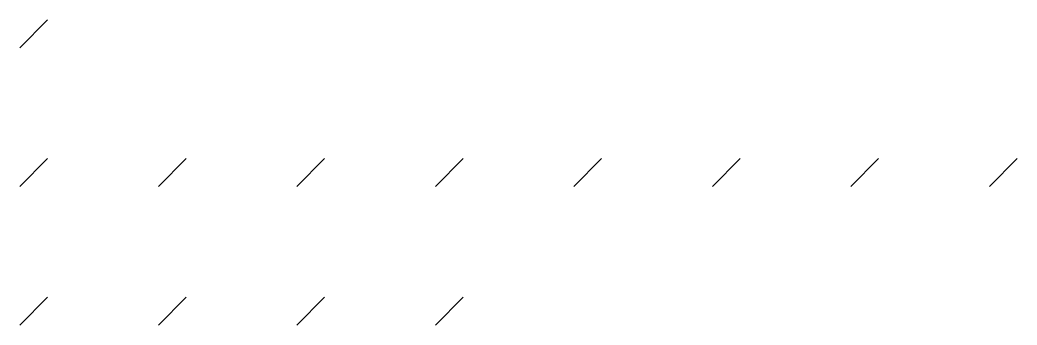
# Model space of a CAD drawing. Header units: metres. Extents: x 0 to 7.2, y 0 to 2.2.
import ezdxf

# ---------------------------------------------------------------- set-up
doc = ezdxf.new("R2010")
doc.units = ezdxf.units.M

# ---------------------------------------------------------------- blocks, each defined once
blk = doc.blocks.new('Spot Stella 7W 3000K')
blk.add_line((0, 0), (0.2, 0.2))
blk = doc.blocks.new('Joelho Tigre soldavel 25mm')
blk.add_line((0, 0), (0.2, 0.2))
blk = doc.blocks.new('Lata de tinta Suvinil Toque de Seda Branco Neve 18L')
blk.add_line((0, 0), (0.2, 0.2))

msp = doc.modelspace()

# ---------------------------------------------------------------- block references
for name, p in [('Lata de tinta Suvinil Toque de Seda Branco Neve 18L', (0, 2)), ('Joelho Tigre soldavel 25mm', (0, 1)), ('Joelho Tigre soldavel 25mm', (1, 1)), ('Joelho Tigre soldavel 25mm', (2, 1)), ('Joelho Tigre soldavel 25mm', (3, 1)), ('Joelho Tigre soldavel 25mm', (4, 1)), ('Joelho Tigre soldavel 25mm', (5, 1)), ('Joelho Tigre soldavel 25mm', (6, 1)), ('Joelho Tigre soldavel 25mm', (7, 1)), ('Spot Stella 7W 3000K', (0, 0)), ('Spot Stella 7W 3000K', (1, 0)), ('Spot Stella 7W 3000K', (2, 0)), ('Spot Stella 7W 3000K', (3, 0))]:
    msp.add_blockref(name, p)

doc.saveas('drawing.dxf')
